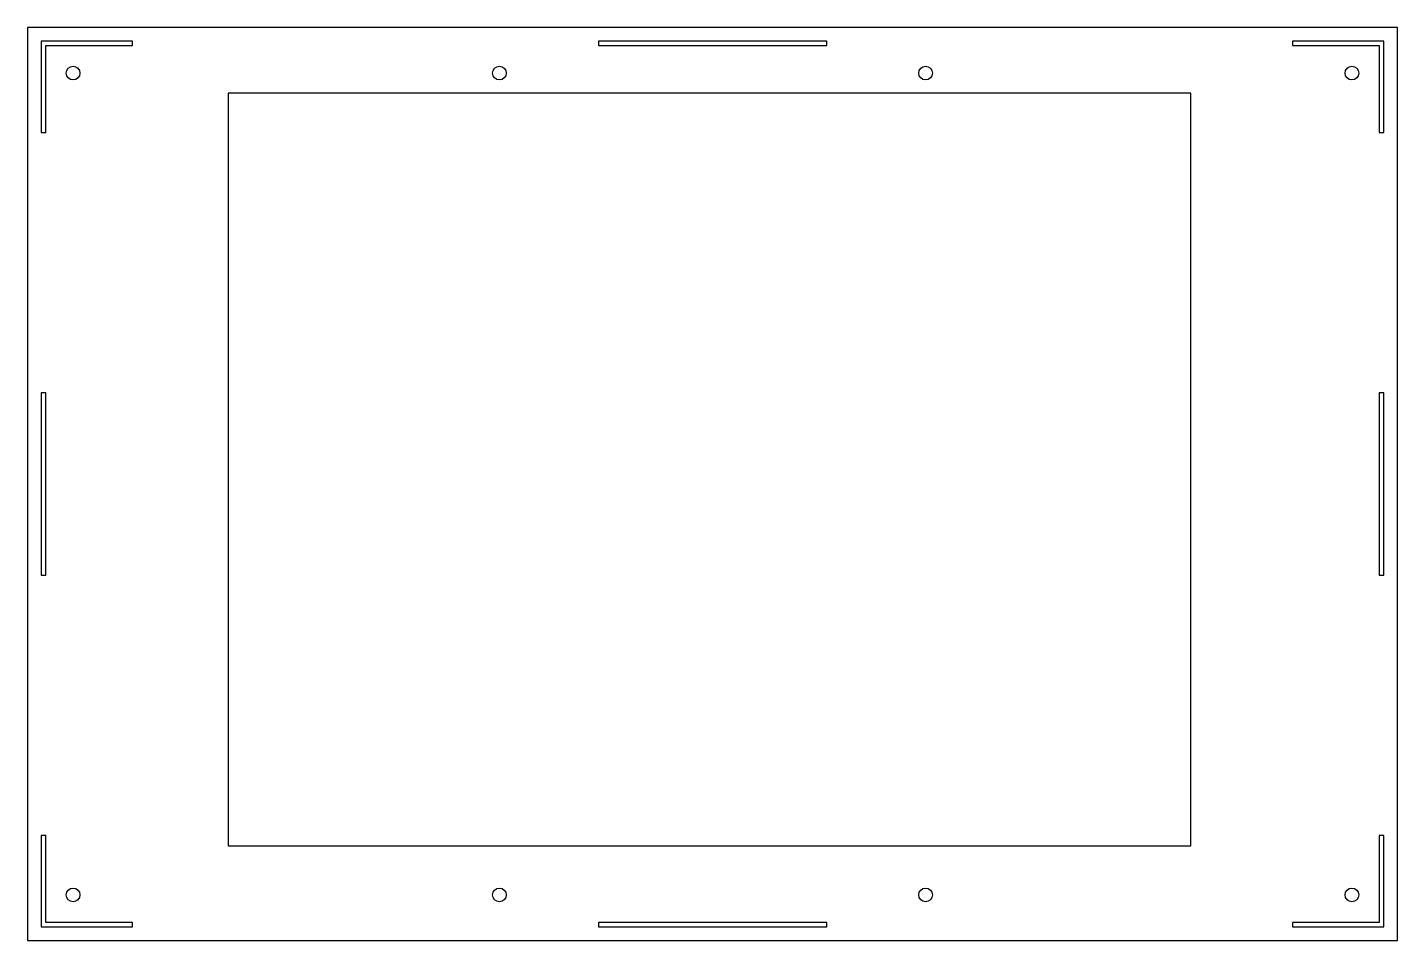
# Model space of a CAD drawing. Header units: millimetres. Extents: x -254 to 46, y -21 to 179.
import ezdxf

# ---------------------------------------------------------------- set-up
doc = ezdxf.new("R2010")
doc.units = ezdxf.units.MM
doc.layers.get('0').update_dxf_attribs({"linetype": 'CONTINUOUS'})

msp = doc.modelspace()

# ---------------------------------------------------------------- linework, layer by layer
for p, q in [((-254.4, 178.96), (-254.4, -21.04)), ((45.59, 178.96), (-254.4, 178.96)), ((45.59, -21.04), (45.59, 178.96)), ((-254.4, -21.04), (45.59, -21.04))]:
    msp.add_line(p, q)
for points in [[(-231.4, 174.96), (-231.4, 175.96), (-251.4, 175.96), (-251.4, 155.96), (-250.4, 155.96), (-250.4, 174.96)], [(-79.4, 174.96), (-79.4, 175.96), (-129.4, 175.96), (-129.4, 174.96)], [(41.59, 174.96), (41.59, 155.96), (42.59, 155.96), (42.59, 175.96), (22.59, 175.96), (22.59, 174.96)], [(0.3, -0.3), (0.3, 164.55), (-210.46, 164.55), (-210.46, -0.3)], [(-250.4, 58.96), (-250.4, 98.96), (-251.4, 98.96), (-251.4, 58.96)], [(41.59, 58.96), (42.59, 58.96), (42.59, 98.96), (41.59, 98.96)], [(-250.4, 1.96), (-251.4, 1.96), (-251.4, -18.04), (-231.4, -18.04), (-231.4, -17.04), (-250.4, -17.04)], [(22.59, -17.04), (22.59, -18.04), (42.59, -18.04), (42.59, 1.96), (41.59, 1.96), (41.59, -17.04)], [(-129.4, -17.04), (-129.4, -18.04), (-79.4, -18.04), (-79.4, -17.04)]]:
    msp.add_lwpolyline(points, close=True)
for centre in [(-244.4, 168.96), (-151.07, 168.96), (-57.74, 168.96), (35.6, 168.96), (-244.4, -11.04), (-151.07, -11.04), (-57.74, -11.04), (35.6, -11.04)]:
    msp.add_circle(centre, 1.5)

doc.saveas('drawing.dxf')
